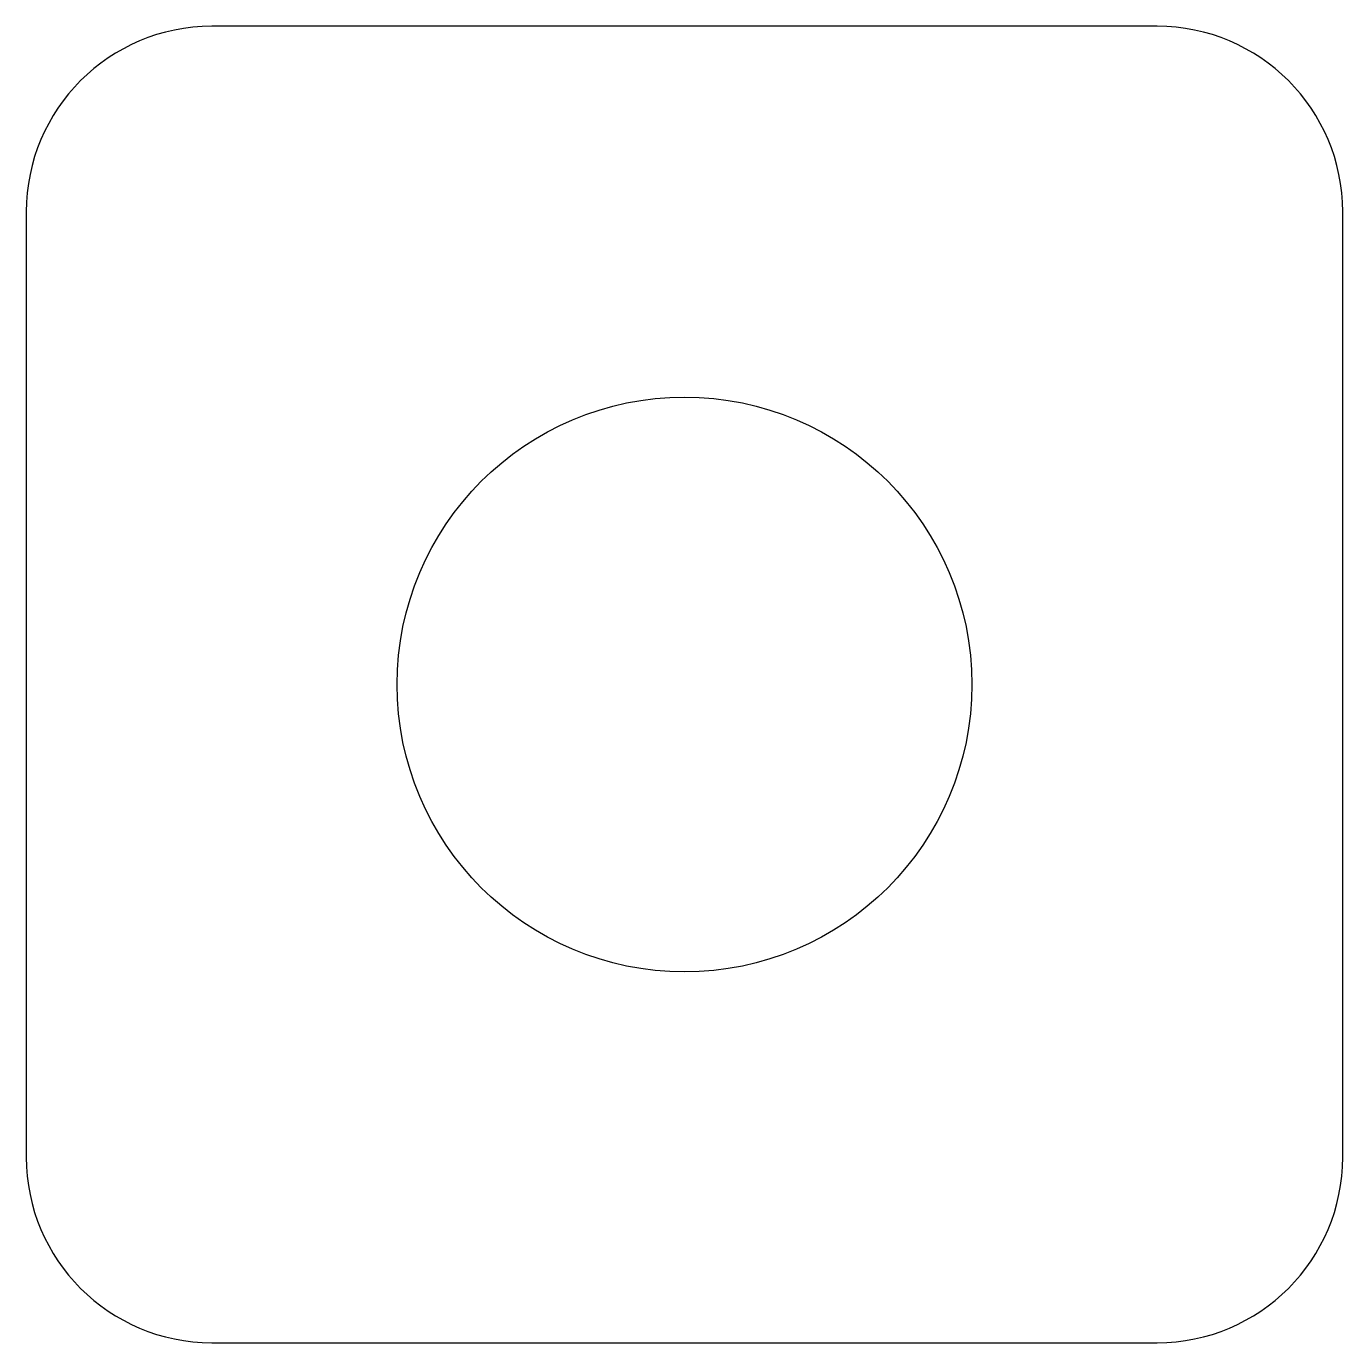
# Model space of a CAD drawing. Header units: millimetres. Extents: x -35.5 to 35.5, y -35.5 to 35.5.
import ezdxf

# ---------------------------------------------------------------- set-up
doc = ezdxf.new("R2010")
doc.units = ezdxf.units.MM

msp = doc.modelspace()

# ---------------------------------------------------------------- linework, layer by layer
at = {"color": 7, "linetype": 'Continuous', "lineweight": 25}
for p, q in [((25.5, 35.5), (-25.5, 35.5)), ((-35.5, 25.5), (-35.5, -25.5)), ((35.5, -25.5), (35.5, 25.5)), ((-25.5, -35.5), (25.5, -35.5))]:
    msp.add_line(p, q, dxfattribs=at)
msp.add_circle((0, 0), 15.5, dxfattribs=at)
for centre, start, end in [((-25.5, 25.5), 90, 180), ((25.5, 25.5), 0, 90), ((-25.5, -25.5), 180, 270), ((25.5, -25.5), 270, 0)]:
    msp.add_arc(centre, 10, start, end, dxfattribs=at)

doc.saveas('drawing.dxf')
